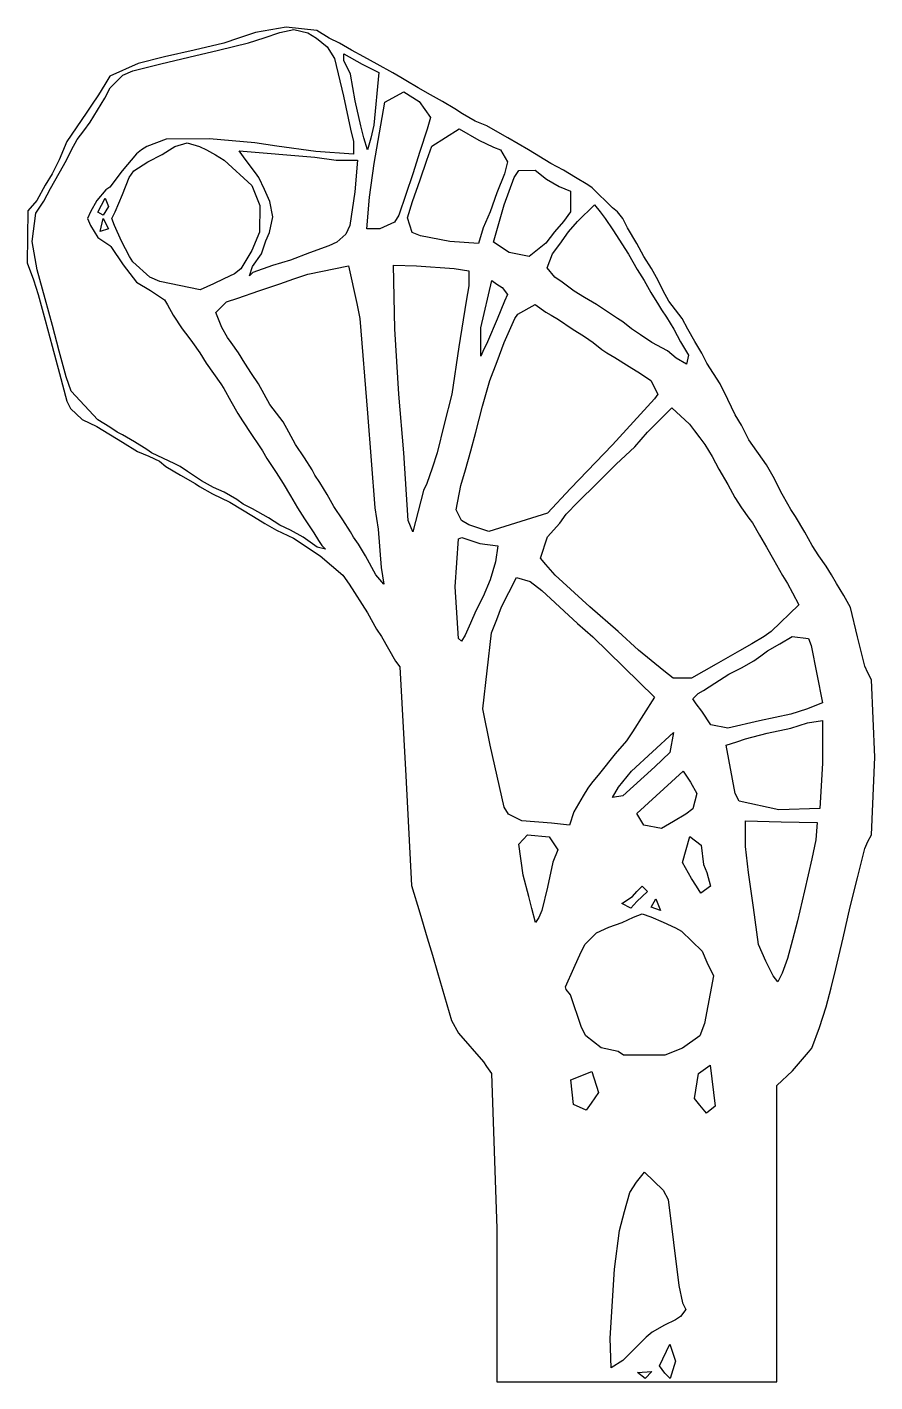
# Model space of a CAD drawing. Extents: x 0.4 to 56, y -16.2 to 72.5.
import ezdxf

# ---------------------------------------------------------------- set-up
doc = ezdxf.new("R2010")
doc.units = 0
doc.layers.add('Layer_1', color=7, linetype='CONTINUOUS')

msp = doc.modelspace()

# ---------------------------------------------------------------- linework, layer by layer
at = {"layer": 'Layer_1', "color": 7}
for points in [[(49.55531, -6.538551), (49.55531, 3.168538), (50.587746, 4.127078), (51.620177, 5.356494), (51.840615, 5.6274), (52.345378, 6.980373), (52.786796, 8.333318), (53.101548, 9.573544), (53.428245, 10.813769), (53.889535, 12.843229), (54.355309, 14.872667), (54.832199, 16.789382), (55.32803, 18.706085), (55.520488, 19.157076), (55.749921, 19.608065), (55.979348, 24.681698), (55.749921, 29.755339), (55.520488, 30.20633), (55.32803, 30.657319), (54.832199, 32.574022), (54.382461, 34.490729), (53.945719, 35.279961), (53.465643, 36.069192), (53.131974, 36.632928), (52.790793, 37.196667), (52.308469, 37.873151), (51.858497, 38.549635), (51.394701, 39.439846), (50.784404, 40.447498), (50.473029, 40.910255), (50.26183, 41.25557), (49.9036, 41.913515), (49.311791, 43.075494), (48.86702, 43.848761), (47.710468, 45.488449), (47.22491, 46.446803), (46.809525, 47.118435), (46.343291, 48.133162), (45.842679, 49.147889), (45.391191, 49.82437), (44.962493, 50.50086), (44.626776, 51.158503), (44.17132, 51.9325), (43.708247, 52.740564), (43.336791, 53.432288), (42.901839, 53.996024), (42.466889, 54.55976), (42.098832, 55.236247), (41.782548, 55.912731), (41.327067, 56.701962), (40.839909, 57.491191), (40.36345, 58.336799), (39.772082, 59.362731), (39.46039, 59.982838), (39.116243, 60.422628), (38.772098, 60.67271), (37.452876, 61.997193), (37.166087, 62.184493), (36.36308, 62.677572), (35.560076, 63.153162), (34.741536, 63.584592), (33.264088, 64.483153), (31.922215, 65.263636), (31.112556, 65.735532), (30.536202, 66.059991), (29.772658, 66.368485), (28.953262, 66.834671), (28.447746, 67.160576), (27.644741, 67.638457), (26.841736, 68.089445), (26.038731, 68.540437), (25.235726, 69.033516), (24.902981, 69.21692), (24.386764, 69.523267), (23.342928, 70.10449), (22.482565, 70.569888), (21.67956, 71.020879), (20.876555, 71.471439), (20.207432, 71.805973), (19.398746, 72.307869), (17.388074, 72.523509), (15.379366, 72.162875), (14.273566, 71.791885), (13.305365, 71.479383), (11.355209, 71.020879), (9.405055, 70.564489), (7.684522, 70.133477), (5.824212, 69.313308), (5.502317, 68.765929), (5.080262, 68.089445), (4.623832, 67.412962), (4.273999, 66.890808), (3.003097, 65.017172), (2.503667, 63.833323), (2.054812, 62.90307), (1.5846, 62.17021), (1.040548, 61.163309), (0.457284, 60.492325), (0.406075, 57.071309), (0.819969, 55.962345), (1.129236, 55.010751), (1.589422, 53.319543), (2.053429, 51.628332), (2.522154, 49.82437), (3.005572, 48.020414), (3.251845, 47.530714), (4.009352, 46.817987), (4.976468, 46.34934), (6.651895, 45.319384), (7.638372, 44.707605), (8.391219, 44.412497), (9.092656, 44.074256), (9.508631, 43.736013), (10.459161, 43.172551), (11.412567, 42.608815), (11.699355, 42.428345), (12.551293, 41.945369), (13.690481, 41.392708), (15.254409, 40.446465), (15.981505, 40.000116), (16.747118, 39.564297), (17.864118, 39.043151), (19.625668, 37.873151), (21.105985, 36.619492), (21.507488, 36.022428), (22.711991, 34.13978), (23.318021, 33.07018), (23.629716, 32.597323), (24.088575, 31.784794), (24.547436, 30.979851), (24.834223, 30.601258), (25.235726, 23.471041), (25.595327, 16.273688), (26.148346, 14.478086), (26.641205, 12.843229), (26.978107, 11.715751), (27.309424, 10.588274), (27.759456, 9.009805), (28.221253, 7.431336), (28.690223, 6.603268), (30.316686, 4.725417), (30.512616, 4.411304), (30.856761, 3.967397), (31.200906, -6.204005), (31.200906, -16.245613), (40.378106, -16.245613), (49.55531, -16.245613), (49.55531, -6.538551)], [(19.417006, 38.436887), (18.958146, 38.775131), (18.507589, 39.092108), (17.680037, 39.561015), (16.976245, 39.893159), (16.230597, 40.373087), (15.181774, 40.964179), (14.575388, 41.25557), (14.148419, 41.572548), (13.320867, 42.041455), (12.617075, 42.355664), (11.835955, 42.795555), (10.925434, 43.404591), (10.444689, 43.736013), (10.091555, 43.905137), (8.55631, 44.637992), (8.257904, 44.848891), (7.454899, 45.345179), (6.651895, 45.810764), (6.30055, 45.99096), (5.822523, 46.315425), (5.045581, 46.780257), (3.304637, 48.65947), (2.968366, 49.598878), (2.507351, 51.290086), (2.064271, 52.9813), (1.599132, 54.728885), (1.074864, 56.622536), (0.738579, 58.478673), (0.986941, 60.324519), (1.493628, 61.116604), (1.934058, 61.943371), (2.507496, 62.959441), (2.980578, 63.805047), (3.325159, 64.481528), (3.693213, 65.158015), (4.128164, 65.721753), (4.535256, 66.28549), (5.014645, 67.074721), (5.501365, 67.863953), (5.851044, 68.55008), (6.672279, 69.367497), (7.340185, 69.66853), (9.175624, 70.1189), (11.011065, 70.561122), (12.96122, 71.020879), (14.911375, 71.494386), (15.94381, 71.821896), (16.976245, 72.173955), (17.893965, 72.373847), (18.811685, 72.152647), (19.37704, 71.791987), (20.080357, 71.22529), (20.545715, 70.476278), (21.15068, 67.9945), (21.611266, 65.834498), (21.794275, 65.018334), (21.794275, 64.202165), (19.327903, 64.365058), (16.785054, 64.730233), (15.337954, 64.932519), (12.367062, 65.192268), (9.51235, 65.176097), (8.257904, 64.690849), (7.913759, 64.481528), (7.569614, 64.221398), (6.629405, 63.108153), (5.82393, 62.04078), (5.573952, 61.857426), (4.969656, 61.155483), (4.553835, 60.422628), (4.357594, 59.971637), (4.569232, 59.520645), (5.045884, 58.731414), (5.823094, 58.224052), (5.899571, 58.146576), (6.709252, 56.940178), (7.569614, 55.813129), (8.487334, 55.262889), (9.405055, 54.663457), (9.616254, 54.334267), (9.979049, 53.655907), (10.570853, 52.745994), (11.011065, 52.184135), (11.25243, 51.853825), (11.733732, 51.177341), (12.152823, 50.500857), (12.617075, 49.82437), (13.103769, 49.147889), (13.305365, 48.844148), (13.764225, 48.020417), (14.223085, 47.207885), (14.523344, 46.735025), (15.124754, 45.821841), (15.627499, 45.088981), (15.829095, 44.761947), (16.129354, 44.254585), (16.730764, 43.341401), (17.190686, 42.608541), (17.664535, 41.819309), (18.138384, 41.030078), (18.598306, 40.297217), (19.199716, 39.384036), (19.499975, 38.876671), (19.729405, 38.549635), (19.958835, 38.324139), (19.417006, 38.436887), (19.417006, 38.436887)], [(22.482565, 65.270762), (22.27642, 66.059991), (21.904787, 67.694831), (21.594715, 69.442413), (21.170248, 70.344393), (21.170248, 70.773712), (22.36785, 70.09843), (23.451958, 69.556363), (23.136086, 66.097577), (22.941425, 65.251972), (22.711995, 64.481528), (22.482565, 65.270762)], [(22.840919, 61.380978), (23.163876, 63.579551), (23.859146, 67.610322), (25.103528, 68.275692), (26.096088, 67.656963), (26.841736, 66.596371), (26.638284, 65.834498), (26.153446, 64.368783), (25.699957, 62.90307), (25.235726, 61.5501), (24.772275, 60.197132), (24.480958, 59.746141), (23.519256, 59.295153), (22.677546, 59.295153), (22.840919, 61.380978)], [(26.191685, 58.853227), (25.646144, 59.069657), (25.331901, 60.021251), (25.677741, 61.092349), (26.162325, 62.50845), (26.619492, 63.805047), (26.933473, 64.72937), (28.73211, 65.849953), (30.006984, 65.118566), (30.971479, 64.652123), (31.430335, 64.481528), (31.889195, 63.692296), (31.696409, 62.90307), (31.200906, 61.662845), (30.755491, 60.422628), (30.299053, 59.378281), (29.985315, 58.33394), (28.126736, 58.48537), (26.191685, 58.853227)], [(9.106867, 55.847024), (8.459546, 56.138226), (7.340185, 57.136844), (7.109873, 57.491191), (6.60343, 58.505921), (6.14545, 59.520645), (5.963604, 59.971637), (6.170151, 60.422628), (6.651895, 61.5501), (7.106879, 62.677572), (7.402695, 63.11365), (8.331281, 63.699555), (9.267248, 64.165453), (9.742, 64.481528), (10.093345, 64.707026), (10.89635, 64.932519), (11.699355, 64.707026), (12.165414, 64.481528), (12.763536, 64.143287), (13.319117, 63.805047), (15.135101, 62.151222), (15.66792, 60.838722), (15.630996, 59.08869), (15.132412, 57.890095), (14.427144, 56.694046), (13.993655, 56.366442), (13.305365, 56.025478), (12.617075, 55.691717), (11.756712, 55.301892), (9.106867, 55.847024)], [(15.182265, 56.840404), (15.771737, 57.667701), (16.058525, 58.522027), (16.287955, 59.069657), (16.517385, 60.084381), (16.313488, 61.099109), (15.958948, 61.888343), (15.589269, 62.677572), (15.370235, 62.97515), (14.775394, 63.781064), (14.301405, 64.408178), (19.270545, 64.003607), (20.664349, 63.805047), (22.058154, 63.805047), (21.894782, 61.719219), (21.559954, 59.520645), (21.302256, 58.956907), (20.702138, 58.433864), (20.188265, 58.187876), (18.9264, 57.736397), (17.664535, 57.257297), (16.497847, 56.903624), (15.207638, 56.435144), (14.981849, 56.219286), (15.182265, 56.840404)], [(32.007203, 57.763454), (30.971479, 58.436703), (31.687186, 60.873613), (32.00391, 61.775593), (32.341464, 62.677572), (32.643961, 63.12856), (33.716318, 63.143828), (34.459339, 62.550343), (35.278977, 62.084081), (36.035324, 61.775593), (36.018927, 60.422622), (35.560068, 59.786804), (34.986496, 59.11181), (34.412919, 58.363148), (33.32642, 57.49836), (32.007198, 57.763451), (32.007203, 57.763454)], [(5.045884, 60.404182), (5.529291, 61.324604), (5.734174, 60.760868), (5.390029, 60.197132), (5.045884, 60.404182)], [(42.951236, 50.827727), (42.377659, 51.303949), (41.353187, 51.866358), (40.607539, 52.36544), (40.033964, 52.755804), (39.46039, 53.20121), (39.109046, 53.432288), (38.640631, 53.732127), (37.730111, 54.337953), (36.936657, 54.799985), (36.264853, 55.229536), (35.469045, 55.82063), (34.998073, 56.138226), (34.496183, 56.744877), (34.835956, 57.674365), (35.330646, 58.309421), (35.904221, 59.111813), (36.477798, 59.786806), (37.609489, 60.873613), (37.969094, 60.422628), (38.300866, 59.971637), (38.793141, 59.238776), (39.818635, 57.65249), (40.390863, 56.645588), (40.850154, 55.912731), (41.295828, 55.123496), (41.797512, 54.334267), (41.98412, 53.988949), (42.314244, 53.519119), (42.791033, 52.738309), (43.226993, 51.911542), (43.765964, 51.021588), (43.63081, 50.446476), (42.951236, 50.827727)], [(5.190492, 59.126031), (5.390029, 59.971637), (5.734174, 59.295153), (5.190492, 59.126031)], [(22.597221, 37.873416), (22.1244, 38.636469), (21.794275, 39.106299), (21.607668, 39.451612), (21.109734, 40.231456), (20.514971, 41.118201), (20.081165, 41.897981), (19.60067, 42.695372), (19.270545, 43.165199), (19.083938, 43.51052), (18.586004, 44.290362), (17.991241, 45.177105), (17.553225, 45.975726), (17.181766, 46.667447), (16.746815, 47.231183), (16.311864, 47.794922), (15.94381, 48.471403), (15.569502, 49.147889), (15.106427, 49.82437), (14.681945, 50.50086), (14.257463, 51.177341), (13.77616, 51.853822), (13.534795, 52.175962), (13.176838, 52.849911), (12.775336, 53.824371), (13.477437, 54.517675), (14.223085, 54.768734), (15.599665, 55.236247), (16.976245, 55.69823), (17.893965, 56.025478), (18.811685, 56.339013), (21.479681, 56.885108), (22.023705, 54.418827), (22.218136, 53.432288), (22.716141, 47.231183), (23.210001, 41.030078), (23.413962, 39.620736), (23.609955, 37.121289), (23.792269, 36.031183), (23.266092, 36.63303), (22.597221, 37.873416)], [(25.388801, 40.184472), (25.10407, 44.637992), (24.765502, 48.473533), (24.508483, 52.757932), (24.432721, 56.927455), (25.924016, 56.886222), (28.39039, 56.703286), (29.365465, 56.561579), (29.365465, 55.56067), (29.185156, 54.55976), (28.715702, 51.578827), (28.241086, 48.478278), (27.751483, 46.498325), (27.285309, 44.637992), (26.968443, 43.623268), (26.598248, 42.608541), (26.382876, 42.168647), (25.701109, 39.451612), (25.388801, 40.184472)], [(30.156593, 52.812178), (30.874993, 55.912731), (31.200906, 55.687235), (31.54505, 55.461742), (31.889195, 55.010751), (31.70314, 54.55976), (31.210126, 53.382611), (30.593174, 51.900789), (30.283187, 51.273979), (30.14459, 50.951845), (30.156593, 52.812178)], [(30.665595, 39.482741), (29.365465, 39.907434), (28.878205, 40.200734), (28.538469, 40.903673), (28.827487, 42.495948), (29.150714, 43.51052), (29.490108, 44.750743), (29.819284, 45.99096), (30.268384, 47.682171), (30.742266, 49.373379), (31.22096, 50.613605), (31.685882, 51.853822), (32.019048, 52.643056), (32.37359, 53.432288), (32.580998, 53.714155), (33.703446, 54.342895), (34.412928, 53.85592), (34.764272, 53.657781), (35.232684, 53.357945), (36.143204, 52.752121), (36.936657, 52.257146), (37.510235, 51.853822), (38.083809, 51.408416), (38.416555, 51.177341), (38.93277, 50.88223), (39.861894, 50.291138), (40.607539, 49.82437), (41.295828, 49.373379), (41.754687, 48.471403), (41.525261, 48.15854), (38.772098, 45.144164), (36.018936, 42.292333), (34.528221, 40.68407), (30.665595, 39.482741)], [(42.75873, 29.859502), (42.143257, 30.341004), (40.492581, 31.702557), (39.146596, 32.912269), (37.286497, 34.547103), (35.010694, 36.608141), (34.412928, 37.316874), (34.06878, 37.729201), (34.52764, 39.129277), (35.330646, 40.020346), (35.732147, 40.609507), (36.512805, 41.392474), (37.774671, 42.638699), (39.029471, 43.878919), (40.233978, 45.025644), (41.066398, 45.976222), (42.662054, 47.569423), (43.819558, 46.497504), (44.163705, 46.072508), (44.50785, 45.621517), (44.837974, 45.175818), (45.314763, 44.395005), (45.755193, 43.568238), (46.328629, 42.552167), (46.797499, 41.706561), (47.226632, 41.030078), (47.707934, 40.353594), (47.949299, 40.049855), (48.408161, 39.226122), (48.86702, 38.436887), (49.332126, 37.640575), (49.930575, 36.591346), (50.243602, 36.069192), (50.581063, 35.45134), (50.997533, 34.676349), (49.187628, 32.912269), (48.725938, 32.587806), (47.914631, 32.115552), (47.111626, 31.664561), (46.343291, 31.221055), (45.574955, 30.777551), (44.771951, 30.326563), (43.960641, 29.854309), (42.75873, 29.859474), (42.75873, 29.859502)], [(28.474128, 35.843697), (28.677176, 39.000623), (28.903092, 39.086046), (30.08332, 38.67981), (31.260034, 38.526394), (31.11399, 37.479146), (30.764023, 36.306922), (30.298088, 35.22359), (29.825879, 34.265236), (29.465044, 33.476005), (29.110503, 32.686773), (28.883737, 32.292153), (28.677176, 32.461278), (28.474128, 35.843697)], [(32.842793, 20.508108), (31.955675, 20.961035), (31.676888, 21.412024), (31.225851, 23.441475), (30.756995, 25.470941), (30.281265, 27.85394), (30.856425, 32.831406), (31.200906, 33.701497), (31.506352, 34.533229), (31.97654, 35.478555), (32.48233, 36.458871), (33.377767, 36.206141), (34.136031, 35.618201), (36.490633, 33.443662), (37.49695, 32.574022), (41.525261, 28.61215), (40.09132, 26.356757), (39.68982, 25.751247), (38.944172, 24.904509), (37.916654, 23.609471), (37.400436, 22.990487), (37.166087, 22.66345), (36.85439, 22.156085), (36.253541, 21.101923), (35.964391, 20.228087), (34.787154, 20.367104), (32.842793, 20.508108)], [(45.218787, 26.801647), (44.62975, 27.703629), (44.262957, 28.176876), (44.04899, 28.515119), (44.393135, 28.85336), (44.737277, 29.0515), (45.482928, 29.54562), (46.402013, 30.11909), (47.24321, 30.54073), (48.037648, 31.00934), (48.491126, 31.333803), (48.941685, 31.65078), (49.750068, 32.115552), (50.561378, 32.587806), (51.620177, 32.461278), (51.809912, 32.010286), (52.539415, 28.247068), (51.505465, 27.826847), (50.473029, 27.506813), (48.408161, 27.06161), (46.343291, 26.578595), (45.218787, 26.801647)], [(47.072979, 21.806641), (46.809745, 22.314003), (46.233898, 25.479407), (46.930406, 25.696433), (47.490439, 25.899789), (48.924379, 26.265151), (50.473029, 26.597916), (51.562824, 26.928858), (52.537899, 27.089045), (52.537899, 24.288119), (52.377856, 21.329897), (49.682056, 21.235934), (47.072979, 21.806641)], [(38.772098, 22.054006), (39.173602, 22.719105), (40.033964, 23.77708), (42.770236, 26.297745), (42.535229, 24.987243), (41.560155, 24.044632), (39.455163, 22.160149), (38.772098, 22.054006)], [(40.839593, 20.221932), (40.378106, 20.988614), (43.413336, 23.779718), (43.901518, 23.046861), (44.31161, 22.314003), (44.04899, 21.299276), (43.590128, 20.960445), (42.787124, 20.479355), (41.98412, 20.013776), (40.839593, 20.221932)], [(49.318266, 10.362778), (48.830044, 11.32112), (48.342053, 12.417638), (48.010733, 14.841735), (47.686508, 17.127622), (47.490439, 18.826727), (47.490439, 20.525829), (49.842095, 20.461564), (52.193754, 20.397296), (52.112347, 19.269821), (51.841702, 18.026105), (51.372124, 15.940279), (50.913631, 13.970679), (50.577818, 12.730453), (50.246486, 11.490256), (49.895847, 10.531886), (49.620269, 9.968175), (49.318266, 10.362778)], [(33.495206, 14.773262), (33.295409, 15.549153), (32.933716, 16.958503), (32.645974, 18.987955), (33.208417, 19.608065), (34.625105, 19.464899), (35.198535, 18.619294), (34.86682, 17.804109), (34.524769, 16.169263), (34.156769, 14.647194), (33.954068, 14.182882), (33.724636, 13.857987), (33.495206, 14.773262)], [(44.574325, 15.77466), (44.276532, 16.225654), (43.965393, 16.747799), (43.366947, 17.797025), (43.847171, 19.493988), (44.590521, 18.919948), (44.737277, 17.663175), (44.966709, 17.127622), (45.196139, 16.225654), (44.574325, 15.77466)], [(39.398908, 15.098159), (40.084954, 15.549153), (40.378106, 15.887416), (40.722254, 16.225654), (41.066398, 15.887416), (40.722254, 15.549153), (40.378106, 15.227465), (39.976606, 14.802627), (39.398908, 15.098159)], [(41.323791, 14.850921), (41.629584, 15.409157), (41.919562, 14.650665), (41.323791, 14.850921)], [(39.500429, 5.171103), (39.154481, 5.403146), (38.028239, 5.638773), (37.028287, 6.426766), (36.738216, 6.980373), (36.018936, 9.119025), (35.732147, 9.464267), (35.691775, 9.633375), (36.23781, 10.870129), (36.721088, 11.941219), (36.978057, 12.444082), (37.739664, 13.174022), (38.542668, 13.544805), (39.403031, 13.847545), (40.148679, 14.214124), (40.722254, 14.421698), (41.295828, 14.221292), (42.098832, 13.872832), (42.901839, 13.509499), (43.303342, 13.287052), (44.650451, 11.973336), (44.959072, 11.26476), (45.398461, 10.362778), (44.80291, 7.246142), (44.50785, 6.423012), (43.360701, 5.6274), (42.21355, 5.169607), (39.500429, 5.172429), (39.500429, 5.171103)], [(44.50785, 1.890552), (44.163705, 2.326528), (44.404955, 3.966719), (45.183414, 4.499922), (45.512919, 1.828632), (44.939345, 1.357406), (44.50785, 1.890552)], [(36.218154, 1.925321), (36.04608, 3.548664), (37.429852, 4.084575), (37.858909, 2.706738), (37.383144, 2.019471), (37.047365, 1.556062), (36.218154, 1.925321)], [(38.622639, -13.370559), (38.91948, -8.860648), (39.239015, -6.323837), (39.565176, -5.083639), (39.913314, -3.843386), (40.343732, -3.166899), (40.882389, -2.497581), (42.108495, -3.688163), (42.435458, -4.294405), (43.131269, -9.939837), (43.360701, -11.059215), (43.590128, -11.510234), (43.245984, -11.961226), (42.901839, -12.1688), (42.198044, -12.528323), (41.370496, -12.997207), (40.983749, -13.314171), (39.46039, -14.853608), (38.681821, -15.325822), (38.622639, -13.370559)], [(42.21355, -15.674762), (41.869405, -15.199697), (42.541306, -13.765134), (42.901839, -14.89264), (42.557692, -16.020117), (42.21355, -15.674762)], [(40.421278, -15.628082), (41.359401, -15.558204), (40.913383, -16.020117), (40.421278, -15.628082)]]:
    msp.add_lwpolyline(points, dxfattribs=at)

doc.saveas('drawing.dxf')
